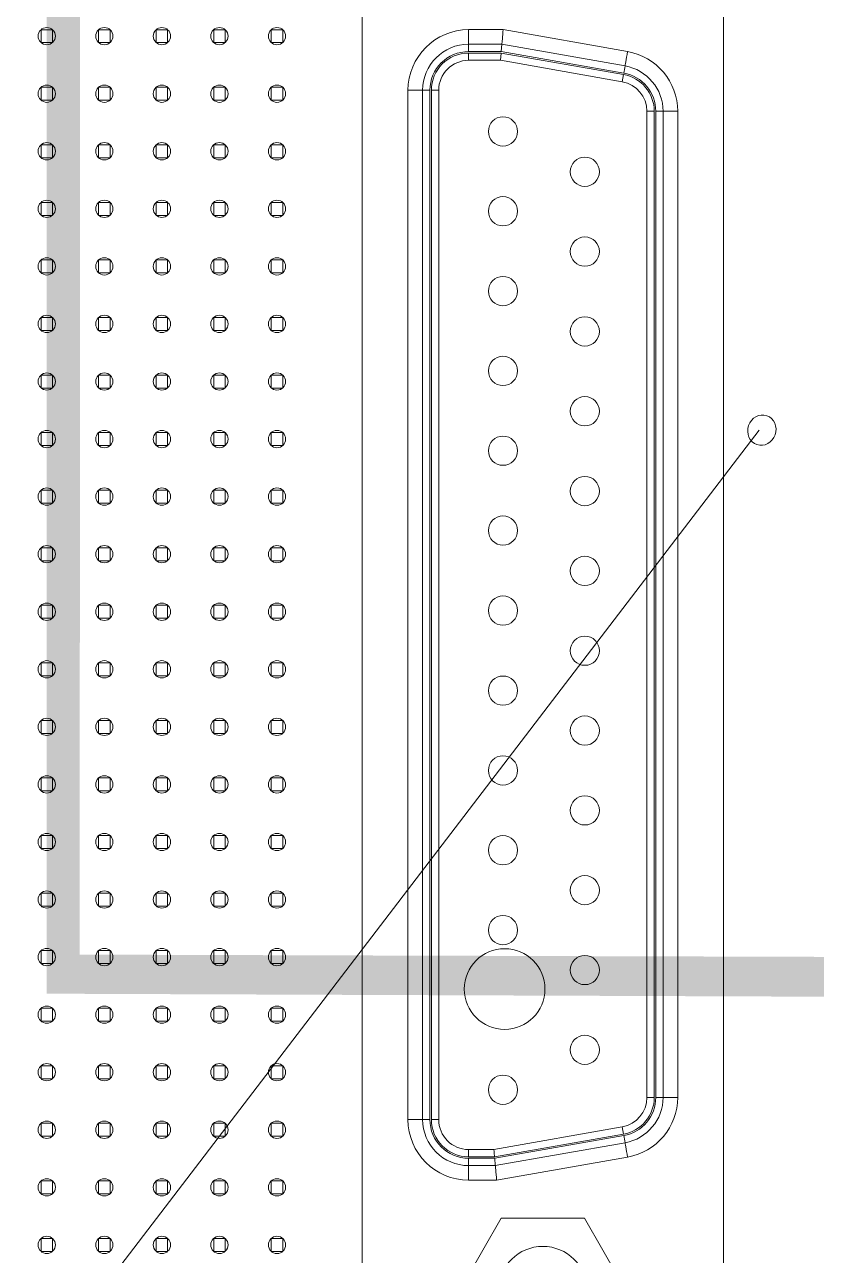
# Model space of a CAD drawing. Extents: x -194 to 239, y -574 to -265.
# Drawn here: x -129.41 to -120.65, y -442.5 to -428.89 of the extents above; entities that cross this region are included whole.
import ezdxf

# ---------------------------------------------------------------- set-up
doc = ezdxf.new("R2010")
doc.units = 0
doc.header["$LTSCALE"] = 0.5
doc.layers.get('0').update_dxf_attribs({"linetype": 'CONTINUOUS'})

msp = doc.modelspace()

# ---------------------------------------------------------------- hatches: boundary and pattern name
at = {"lineweight": 5}
msp.add_hatch(color=256, dxfattribs=at).paths.add_polyline_path([(-129.16358, -426.03865), (-128.79297, -426.03293), (-128.79986, -439.17268), (-81.5084, -439.31571), (-81.48563, -425.30479), (-80.89539, -425.55191), (-80.96045, -439.79189), (-129.1659, -439.60472)])

# ---------------------------------------------------------------- linework, layer by layer
at = {"color": 7, "linetype": 'Continuous', "lineweight": 5}
for p, q in [((-125.67446, -443.32815), (-125.67446, -427.46987)), ((-121.6816, -427.46987), (-121.6816, -443.32815)), ((-129.22723, -429.08912), (-129.22723, -428.94592)), ((-129.22723, -428.94592), (-129.09994, -428.94592)), ((-129.09994, -428.94592), (-129.09994, -429.08912)), ((-128.59079, -429.08912), (-128.59079, -428.94592)), ((-128.59079, -428.94592), (-128.4635, -428.94592)), ((-128.4635, -428.94592), (-128.4635, -429.08912)), ((-127.95436, -429.08912), (-127.95436, -428.94592)), ((-127.95436, -428.94592), (-127.82707, -428.94592)), ((-127.82707, -428.94592), (-127.82707, -429.08912)), ((-127.31792, -428.94592), (-127.19065, -428.94592)), ((-127.31792, -429.08912), (-127.31792, -428.94592)), ((-127.19065, -428.94592), (-127.19065, -429.08912)), ((-126.68149, -428.94592), (-126.5542, -428.94592)), ((-126.68149, -429.08912), (-126.68149, -428.94592)), ((-126.5542, -428.94592), (-126.5542, -429.08912)), ((-124.49842, -428.94497), (-124.11651, -428.94497)), ((-124.49842, -429.10662), (-124.49842, -428.94497)), ((-124.11651, -428.94497), (-122.74114, -429.18748)), ((-129.09994, -429.08912), (-129.22723, -429.08912)), ((-128.4635, -429.08912), (-128.59079, -429.08912)), ((-127.82707, -429.08912), (-127.95436, -429.08912)), ((-127.19065, -429.08912), (-127.31792, -429.08912)), ((-126.5542, -429.08912), (-126.68149, -429.08912)), ((-124.49842, -429.10662), (-124.49842, -429.18744)), ((-124.49842, -429.10662), (-124.13066, -429.10662)), ((-124.13774, -429.18744), (-124.49842, -429.18744)), ((-124.49842, -429.20362), (-124.49842, -429.28444)), ((-124.49842, -429.20362), (-124.13914, -429.20362)), ((-124.13914, -429.20362), (-124.14622, -429.28444)), ((-124.13914, -429.20362), (-122.78606, -429.44221)), ((-124.13774, -429.18744), (-124.13066, -429.10662)), ((-122.78325, -429.42628), (-124.13774, -429.18744)), ((-124.13066, -429.10662), (-122.76922, -429.34669)), ((-124.14622, -429.28444), (-124.49842, -429.28444)), ((-122.80009, -429.5218), (-124.14622, -429.28444)), ((-122.80009, -429.5218), (-122.78606, -429.44221)), ((-129.22723, -429.58236), (-129.09994, -429.58236)), ((-129.22723, -429.72554), (-129.22723, -429.58236)), ((-129.09994, -429.58236), (-129.09994, -429.72554)), ((-128.59079, -429.72554), (-128.59079, -429.58236)), ((-128.59079, -429.58236), (-128.4635, -429.58236)), ((-128.4635, -429.58236), (-128.4635, -429.72554)), ((-127.95436, -429.72554), (-127.95436, -429.58236)), ((-127.95436, -429.58236), (-127.82707, -429.58236)), ((-127.82707, -429.58236), (-127.82707, -429.72554)), ((-127.31792, -429.58236), (-127.19065, -429.58236)), ((-127.31792, -429.72554), (-127.31792, -429.58236)), ((-127.19065, -429.58236), (-127.19065, -429.72554)), ((-126.68149, -429.58236), (-126.5542, -429.58236)), ((-126.68149, -429.72554), (-126.68149, -429.58236)), ((-126.5542, -429.58236), (-126.5542, -429.72554)), ((-125.16929, -440.9963), (-125.16929, -429.61584)), ((-125.00763, -429.61584), (-125.16929, -429.61584)), ((-125.00763, -429.61584), (-124.92681, -429.61584)), ((-125.00763, -440.9963), (-125.00763, -429.61584)), ((-124.92681, -429.61584), (-124.92681, -440.9963)), ((-124.91065, -429.61584), (-124.82981, -429.61584)), ((-124.91065, -440.9963), (-124.91065, -429.61584)), ((-124.82981, -429.61584), (-124.82981, -440.9963)), ((-129.09994, -429.72554), (-129.22723, -429.72554)), ((-128.4635, -429.72554), (-128.59079, -429.72554)), ((-127.82707, -429.72554), (-127.95436, -429.72554)), ((-127.19065, -429.72554), (-127.31792, -429.72554)), ((-126.5542, -429.72554), (-126.68149, -429.72554)), ((-122.52625, -429.84817), (-122.44541, -429.84817)), ((-122.52625, -440.75115), (-122.52625, -429.84817)), ((-122.44541, -429.84817), (-122.44541, -440.75115)), ((-122.42925, -429.84817), (-122.34843, -429.84817)), ((-122.42925, -440.75115), (-122.42925, -429.84817)), ((-122.34843, -429.84817), (-122.18677, -429.84817)), ((-122.34843, -429.84817), (-122.34843, -440.75115)), ((-122.18677, -429.84817), (-122.18677, -440.75115)), ((-129.22723, -430.21879), (-129.09994, -430.21879)), ((-129.22723, -430.36199), (-129.22723, -430.21879)), ((-129.09994, -430.21879), (-129.09994, -430.36199)), ((-128.59079, -430.36199), (-128.59079, -430.21879)), ((-128.59079, -430.21879), (-128.4635, -430.21879)), ((-128.4635, -430.21879), (-128.4635, -430.36199)), ((-127.95436, -430.21879), (-127.82707, -430.21879)), ((-127.95436, -430.36199), (-127.95436, -430.21879)), ((-127.82707, -430.21879), (-127.82707, -430.36199)), ((-127.31792, -430.36199), (-127.31792, -430.21879)), ((-127.31792, -430.21879), (-127.19065, -430.21879)), ((-127.19065, -430.21879), (-127.19065, -430.36199)), ((-126.68149, -430.21879), (-126.5542, -430.21879)), ((-126.68149, -430.36199), (-126.68149, -430.21879)), ((-126.5542, -430.21879), (-126.5542, -430.36199)), ((-129.09994, -430.36199), (-129.22723, -430.36199)), ((-128.4635, -430.36199), (-128.59079, -430.36199)), ((-127.82707, -430.36199), (-127.95436, -430.36199)), ((-127.19065, -430.36199), (-127.31792, -430.36199)), ((-126.5542, -430.36199), (-126.68149, -430.36199)), ((-129.22723, -430.85523), (-129.09994, -430.85523)), ((-129.22723, -430.99842), (-129.22723, -430.85523)), ((-129.09994, -430.85523), (-129.09994, -430.99842)), ((-128.59079, -430.85523), (-128.4635, -430.85523)), ((-128.59079, -430.99842), (-128.59079, -430.85523)), ((-128.4635, -430.85523), (-128.4635, -430.99842)), ((-127.95436, -430.85523), (-127.82707, -430.85523)), ((-127.95436, -430.99842), (-127.95436, -430.85523)), ((-127.82707, -430.85523), (-127.82707, -430.99842)), ((-127.31792, -430.85523), (-127.19065, -430.85523)), ((-127.31792, -430.99842), (-127.31792, -430.85523)), ((-127.19065, -430.85523), (-127.19065, -430.99842)), ((-126.68149, -430.85523), (-126.5542, -430.85523)), ((-126.68149, -430.99842), (-126.68149, -430.85523)), ((-126.5542, -430.85523), (-126.5542, -430.99842)), ((-129.09994, -430.99842), (-129.22723, -430.99842)), ((-128.4635, -430.99842), (-128.59079, -430.99842)), ((-127.82707, -430.99842), (-127.95436, -430.99842)), ((-127.19065, -430.99842), (-127.31792, -430.99842)), ((-126.5542, -430.99842), (-126.68149, -430.99842)), ((-129.22723, -431.49166), (-129.09994, -431.49166)), ((-129.22723, -431.63486), (-129.22723, -431.49166)), ((-129.09994, -431.49166), (-129.09994, -431.63486)), ((-128.59079, -431.63486), (-128.59079, -431.49166)), ((-128.59079, -431.49166), (-128.4635, -431.49166)), ((-128.4635, -431.49166), (-128.4635, -431.63486)), ((-127.95436, -431.63486), (-127.95436, -431.49166)), ((-127.95436, -431.49166), (-127.82707, -431.49166)), ((-127.82707, -431.49166), (-127.82707, -431.63486)), ((-127.31792, -431.49166), (-127.19065, -431.49166)), ((-127.31792, -431.63486), (-127.31792, -431.49166)), ((-127.19065, -431.49166), (-127.19065, -431.63486)), ((-126.68149, -431.63486), (-126.68149, -431.49166)), ((-126.68149, -431.49166), (-126.5542, -431.49166)), ((-126.5542, -431.49166), (-126.5542, -431.63486)), ((-129.09994, -431.63486), (-129.22723, -431.63486)), ((-128.4635, -431.63486), (-128.59079, -431.63486)), ((-127.82707, -431.63486), (-127.95436, -431.63486)), ((-127.19065, -431.63486), (-127.31792, -431.63486)), ((-126.5542, -431.63486), (-126.68149, -431.63486)), ((-129.22723, -432.12808), (-129.09994, -432.12808)), ((-129.22723, -432.27129), (-129.22723, -432.12808)), ((-129.09994, -432.12808), (-129.09994, -432.27129)), ((-128.59079, -432.12808), (-128.4635, -432.12808)), ((-128.59079, -432.27129), (-128.59079, -432.12808)), ((-128.4635, -432.12808), (-128.4635, -432.27129)), ((-127.95436, -432.27129), (-127.95436, -432.12808)), ((-127.95436, -432.12808), (-127.82707, -432.12808)), ((-127.82707, -432.12808), (-127.82707, -432.27129)), ((-127.31792, -432.12808), (-127.19065, -432.12808)), ((-127.31792, -432.27129), (-127.31792, -432.12808)), ((-127.19065, -432.12808), (-127.19065, -432.27129)), ((-126.68149, -432.27129), (-126.68149, -432.12808)), ((-126.68149, -432.12808), (-126.5542, -432.12808)), ((-126.5542, -432.12808), (-126.5542, -432.27129)), ((-129.09994, -432.27129), (-129.22723, -432.27129)), ((-128.4635, -432.27129), (-128.59079, -432.27129)), ((-127.82707, -432.27129), (-127.95436, -432.27129)), ((-127.19065, -432.27129), (-127.31792, -432.27129)), ((-126.5542, -432.27129), (-126.68149, -432.27129)), ((-129.22723, -432.76453), (-129.09994, -432.76453)), ((-129.22723, -432.90773), (-129.22723, -432.76453)), ((-129.09994, -432.76453), (-129.09994, -432.90773)), ((-128.59079, -432.76453), (-128.4635, -432.76453)), ((-128.59079, -432.90773), (-128.59079, -432.76453)), ((-128.4635, -432.76453), (-128.4635, -432.90773)), ((-127.95436, -432.76453), (-127.82707, -432.76453)), ((-127.95436, -432.90773), (-127.95436, -432.76453)), ((-127.82707, -432.76453), (-127.82707, -432.90773)), ((-127.31792, -432.76453), (-127.19065, -432.76453)), ((-127.31792, -432.90773), (-127.31792, -432.76453)), ((-127.19065, -432.76453), (-127.19065, -432.90773)), ((-126.68149, -432.76453), (-126.5542, -432.76453)), ((-126.68149, -432.90773), (-126.68149, -432.76453)), ((-126.5542, -432.76453), (-126.5542, -432.90773)), ((-129.09994, -432.90773), (-129.22723, -432.90773)), ((-128.4635, -432.90773), (-128.59079, -432.90773)), ((-127.82707, -432.90773), (-127.95436, -432.90773)), ((-127.19065, -432.90773), (-127.31792, -432.90773)), ((-126.5542, -432.90773), (-126.68149, -432.90773)), ((-129.22723, -433.40095), (-129.09994, -433.40095)), ((-129.22723, -433.54416), (-129.22723, -433.40095)), ((-129.09994, -433.40095), (-129.09994, -433.54416)), ((-128.59079, -433.54416), (-128.59079, -433.40095)), ((-128.59079, -433.40095), (-128.4635, -433.40095)), ((-128.4635, -433.40095), (-128.4635, -433.54416)), ((-127.95436, -433.40095), (-127.82707, -433.40095)), ((-127.95436, -433.54416), (-127.95436, -433.40095)), ((-127.82707, -433.40095), (-127.82707, -433.54416)), ((-127.31792, -433.40095), (-127.19065, -433.40095)), ((-127.31792, -433.54416), (-127.31792, -433.40095)), ((-127.19065, -433.40095), (-127.19065, -433.54416)), ((-126.68149, -433.40095), (-126.5542, -433.40095)), ((-126.68149, -433.54416), (-126.68149, -433.40095)), ((-126.5542, -433.40095), (-126.5542, -433.54416)), ((-129.09994, -433.54416), (-129.22723, -433.54416)), ((-128.4635, -433.54416), (-128.59079, -433.54416)), ((-127.82707, -433.54416), (-127.95436, -433.54416)), ((-127.19065, -433.54416), (-127.31792, -433.54416)), ((-126.5542, -433.54416), (-126.68149, -433.54416)), ((-129.22723, -434.0374), (-129.09994, -434.0374)), ((-129.22723, -434.18058), (-129.22723, -434.0374)), ((-129.09994, -434.0374), (-129.09994, -434.18058)), ((-128.59079, -434.18058), (-128.59079, -434.0374)), ((-128.59079, -434.0374), (-128.4635, -434.0374)), ((-128.4635, -434.0374), (-128.4635, -434.18058)), ((-127.95436, -434.0374), (-127.82707, -434.0374)), ((-127.95436, -434.18058), (-127.95436, -434.0374)), ((-127.82707, -434.0374), (-127.82707, -434.18058)), ((-127.31792, -434.0374), (-127.19065, -434.0374)), ((-127.31792, -434.18058), (-127.31792, -434.0374)), ((-127.19065, -434.0374), (-127.19065, -434.18058)), ((-126.68149, -434.0374), (-126.5542, -434.0374)), ((-126.68149, -434.18058), (-126.68149, -434.0374)), ((-126.5542, -434.0374), (-126.5542, -434.18058)), ((-129.09994, -434.18058), (-129.22723, -434.18058)), ((-128.4635, -434.18058), (-128.59079, -434.18058)), ((-127.82707, -434.18058), (-127.95436, -434.18058)), ((-127.19065, -434.18058), (-127.31792, -434.18058)), ((-126.5542, -434.18058), (-126.68149, -434.18058)), ((-129.22723, -434.81703), (-129.22723, -434.67383)), ((-129.22723, -434.67383), (-129.09994, -434.67383)), ((-129.09994, -434.67383), (-129.09994, -434.81703)), ((-128.59079, -434.81703), (-128.59079, -434.67383)), ((-128.59079, -434.67383), (-128.4635, -434.67383)), ((-128.4635, -434.67383), (-128.4635, -434.81703)), ((-127.95436, -434.67383), (-127.82707, -434.67383)), ((-127.95436, -434.81703), (-127.95436, -434.67383)), ((-127.82707, -434.67383), (-127.82707, -434.81703)), ((-127.31792, -434.81703), (-127.31792, -434.67383)), ((-127.31792, -434.67383), (-127.19065, -434.67383)), ((-127.19065, -434.67383), (-127.19065, -434.81703)), ((-126.68149, -434.67383), (-126.5542, -434.67383)), ((-126.68149, -434.81703), (-126.68149, -434.67383)), ((-126.5542, -434.67383), (-126.5542, -434.81703)), ((-129.09994, -434.81703), (-129.22723, -434.81703)), ((-128.4635, -434.81703), (-128.59079, -434.81703)), ((-127.82707, -434.81703), (-127.95436, -434.81703)), ((-127.19065, -434.81703), (-127.31792, -434.81703)), ((-126.5542, -434.81703), (-126.68149, -434.81703)), ((-129.22723, -435.31027), (-129.09994, -435.31027)), ((-129.22723, -435.45345), (-129.22723, -435.31027)), ((-129.09994, -435.31027), (-129.09994, -435.45345)), ((-128.59079, -435.31027), (-128.4635, -435.31027)), ((-128.59079, -435.45345), (-128.59079, -435.31027)), ((-128.4635, -435.31027), (-128.4635, -435.45345)), ((-127.95436, -435.31027), (-127.82707, -435.31027)), ((-127.95436, -435.45345), (-127.95436, -435.31027)), ((-127.82707, -435.31027), (-127.82707, -435.45345)), ((-127.31792, -435.31027), (-127.19065, -435.31027)), ((-127.31792, -435.45345), (-127.31792, -435.31027)), ((-127.19065, -435.31027), (-127.19065, -435.45345)), ((-126.68149, -435.31027), (-126.5542, -435.31027)), ((-126.68149, -435.45345), (-126.68149, -435.31027)), ((-126.5542, -435.31027), (-126.5542, -435.45345)), ((-129.09994, -435.45345), (-129.22723, -435.45345)), ((-128.4635, -435.45345), (-128.59079, -435.45345)), ((-127.82707, -435.45345), (-127.95436, -435.45345)), ((-127.19065, -435.45345), (-127.31792, -435.45345)), ((-126.5542, -435.45345), (-126.68149, -435.45345)), ((-129.22723, -435.9467), (-129.09994, -435.9467)), ((-129.22723, -436.0899), (-129.22723, -435.9467)), ((-129.09994, -435.9467), (-129.09994, -436.0899)), ((-128.59079, -435.9467), (-128.4635, -435.9467)), ((-128.59079, -436.0899), (-128.59079, -435.9467)), ((-128.4635, -435.9467), (-128.4635, -436.0899)), ((-127.95436, -435.9467), (-127.82707, -435.9467)), ((-127.95436, -436.0899), (-127.95436, -435.9467)), ((-127.82707, -435.9467), (-127.82707, -436.0899)), ((-127.31792, -435.9467), (-127.19065, -435.9467)), ((-127.31792, -436.0899), (-127.31792, -435.9467)), ((-127.19065, -435.9467), (-127.19065, -436.0899)), ((-126.68149, -435.9467), (-126.5542, -435.9467)), ((-126.68149, -436.0899), (-126.68149, -435.9467)), ((-126.5542, -435.9467), (-126.5542, -436.0899)), ((-129.09994, -436.0899), (-129.22723, -436.0899)), ((-128.4635, -436.0899), (-128.59079, -436.0899)), ((-127.82707, -436.0899), (-127.95436, -436.0899)), ((-127.19065, -436.0899), (-127.31792, -436.0899)), ((-126.5542, -436.0899), (-126.68149, -436.0899)), ((-129.22723, -436.58312), (-129.09994, -436.58312)), ((-129.22723, -436.72633), (-129.22723, -436.58312)), ((-129.09994, -436.58312), (-129.09994, -436.72633)), ((-128.59079, -436.72633), (-128.59079, -436.58312)), ((-128.59079, -436.58312), (-128.4635, -436.58312)), ((-128.4635, -436.58312), (-128.4635, -436.72633)), ((-127.95436, -436.72633), (-127.95436, -436.58312)), ((-127.95436, -436.58312), (-127.82707, -436.58312)), ((-127.82707, -436.58312), (-127.82707, -436.72633)), ((-127.31792, -436.58312), (-127.19065, -436.58312)), ((-127.31792, -436.72633), (-127.31792, -436.58312)), ((-127.19065, -436.58312), (-127.19065, -436.72633)), ((-126.68149, -436.58312), (-126.5542, -436.58312)), ((-126.68149, -436.72633), (-126.68149, -436.58312)), ((-126.5542, -436.58312), (-126.5542, -436.72633)), ((-129.09994, -436.72633), (-129.22723, -436.72633)), ((-128.4635, -436.72633), (-128.59079, -436.72633)), ((-127.82707, -436.72633), (-127.95436, -436.72633)), ((-127.19065, -436.72633), (-127.31792, -436.72633)), ((-126.5542, -436.72633), (-126.68149, -436.72633)), ((-129.22723, -437.21957), (-129.09994, -437.21957)), ((-129.22723, -437.36277), (-129.22723, -437.21957)), ((-129.09994, -437.21957), (-129.09994, -437.36277)), ((-128.59079, -437.36277), (-128.59079, -437.21957)), ((-128.59079, -437.21957), (-128.4635, -437.21957)), ((-128.4635, -437.21957), (-128.4635, -437.36277)), ((-127.95436, -437.36277), (-127.95436, -437.21957)), ((-127.95436, -437.21957), (-127.82707, -437.21957)), ((-127.82707, -437.21957), (-127.82707, -437.36277)), ((-127.31792, -437.21957), (-127.19065, -437.21957)), ((-127.31792, -437.36277), (-127.31792, -437.21957)), ((-127.19065, -437.21957), (-127.19065, -437.36277)), ((-126.68149, -437.21957), (-126.5542, -437.21957)), ((-126.68149, -437.36277), (-126.68149, -437.21957)), ((-126.5542, -437.21957), (-126.5542, -437.36277)), ((-129.09994, -437.36277), (-129.22723, -437.36277)), ((-128.4635, -437.36277), (-128.59079, -437.36277)), ((-127.82707, -437.36277), (-127.95436, -437.36277)), ((-127.19065, -437.36277), (-127.31792, -437.36277)), ((-126.5542, -437.36277), (-126.68149, -437.36277)), ((-129.22723, -437.85599), (-129.09994, -437.85599)), ((-129.22723, -437.9992), (-129.22723, -437.85599)), ((-129.09994, -437.85599), (-129.09994, -437.9992)), ((-128.59079, -437.85599), (-128.4635, -437.85599)), ((-128.59079, -437.9992), (-128.59079, -437.85599)), ((-128.4635, -437.85599), (-128.4635, -437.9992)), ((-127.95436, -437.85599), (-127.82707, -437.85599)), ((-127.95436, -437.9992), (-127.95436, -437.85599)), ((-127.82707, -437.85599), (-127.82707, -437.9992)), ((-127.31792, -437.9992), (-127.31792, -437.85599)), ((-127.31792, -437.85599), (-127.19065, -437.85599)), ((-127.19065, -437.85599), (-127.19065, -437.9992)), ((-126.68149, -437.85599), (-126.5542, -437.85599)), ((-126.68149, -437.9992), (-126.68149, -437.85599)), ((-126.5542, -437.85599), (-126.5542, -437.9992)), ((-129.09994, -437.9992), (-129.22723, -437.9992)), ((-128.4635, -437.9992), (-128.59079, -437.9992)), ((-127.82707, -437.9992), (-127.95436, -437.9992)), ((-127.19065, -437.9992), (-127.31792, -437.9992)), ((-126.5542, -437.9992), (-126.68149, -437.9992)), ((-129.22723, -438.49244), (-129.09994, -438.49244)), ((-129.22723, -438.63564), (-129.22723, -438.49244)), ((-129.09994, -438.49244), (-129.09994, -438.63564)), ((-128.59079, -438.49244), (-128.4635, -438.49244)), ((-128.59079, -438.63564), (-128.59079, -438.49244)), ((-128.4635, -438.49244), (-128.4635, -438.63564)), ((-127.95436, -438.49244), (-127.82707, -438.49244)), ((-127.95436, -438.63564), (-127.95436, -438.49244)), ((-127.82707, -438.49244), (-127.82707, -438.63564)), ((-127.31792, -438.63564), (-127.31792, -438.49244)), ((-127.31792, -438.49244), (-127.19065, -438.49244)), ((-127.19065, -438.49244), (-127.19065, -438.63564)), ((-126.68149, -438.63564), (-126.68149, -438.49244)), ((-126.68149, -438.49244), (-126.5542, -438.49244)), ((-126.5542, -438.49244), (-126.5542, -438.63564)), ((-129.09994, -438.63564), (-129.22723, -438.63564)), ((-128.4635, -438.63564), (-128.59079, -438.63564)), ((-127.82707, -438.63564), (-127.95436, -438.63564)), ((-127.19065, -438.63564), (-127.31792, -438.63564)), ((-126.5542, -438.63564), (-126.68149, -438.63564)), ((-129.22723, -439.27207), (-129.22723, -439.12886)), ((-129.22723, -439.12886), (-129.09994, -439.12886)), ((-129.09994, -439.12886), (-129.09994, -439.27207)), ((-128.59079, -439.12886), (-128.4635, -439.12886)), ((-128.59079, -439.27207), (-128.59079, -439.12886)), ((-128.4635, -439.12886), (-128.4635, -439.27207)), ((-127.95436, -439.12886), (-127.82707, -439.12886)), ((-127.95436, -439.27207), (-127.95436, -439.12886)), ((-127.82707, -439.12886), (-127.82707, -439.27207)), ((-127.31792, -439.12886), (-127.19065, -439.12886)), ((-127.31792, -439.27207), (-127.31792, -439.12886)), ((-127.19065, -439.12886), (-127.19065, -439.27207)), ((-126.68149, -439.27207), (-126.68149, -439.12886)), ((-126.68149, -439.12886), (-126.5542, -439.12886)), ((-126.5542, -439.12886), (-126.5542, -439.27207)), ((-129.09994, -439.27207), (-129.22723, -439.27207)), ((-128.4635, -439.27207), (-128.59079, -439.27207)), ((-127.82707, -439.27207), (-127.95436, -439.27207)), ((-127.19065, -439.27207), (-127.31792, -439.27207)), ((-126.5542, -439.27207), (-126.68149, -439.27207)), ((-129.22723, -439.76531), (-129.09994, -439.76531)), ((-129.22723, -439.90849), (-129.22723, -439.76531)), ((-129.09994, -439.76531), (-129.09994, -439.90849)), ((-128.59079, -439.90849), (-128.59079, -439.76531)), ((-128.59079, -439.76531), (-128.4635, -439.76531)), ((-128.4635, -439.76531), (-128.4635, -439.90849)), ((-127.95436, -439.76531), (-127.82707, -439.76531)), ((-127.95436, -439.90849), (-127.95436, -439.76531)), ((-127.82707, -439.76531), (-127.82707, -439.90849)), ((-127.31792, -439.90849), (-127.31792, -439.76531)), ((-127.31792, -439.76531), (-127.19065, -439.76531)), ((-127.19065, -439.76531), (-127.19065, -439.90849)), ((-126.68149, -439.76531), (-126.5542, -439.76531)), ((-126.68149, -439.90849), (-126.68149, -439.76531)), ((-126.5542, -439.76531), (-126.5542, -439.90849)), ((-129.09994, -439.90849), (-129.22723, -439.90849)), ((-128.4635, -439.90849), (-128.59079, -439.90849)), ((-127.82707, -439.90849), (-127.95436, -439.90849)), ((-127.19065, -439.90849), (-127.31792, -439.90849)), ((-126.5542, -439.90849), (-126.68149, -439.90849)), ((-129.22723, -440.54494), (-129.22723, -440.40174)), ((-129.22723, -440.40174), (-129.09994, -440.40174)), ((-129.09994, -440.40174), (-129.09994, -440.54494)), ((-128.59079, -440.54494), (-128.59079, -440.40174)), ((-128.59079, -440.40174), (-128.4635, -440.40174)), ((-128.4635, -440.40174), (-128.4635, -440.54494)), ((-127.95436, -440.40174), (-127.82707, -440.40174)), ((-127.95436, -440.54494), (-127.95436, -440.40174)), ((-127.82707, -440.40174), (-127.82707, -440.54494)), ((-127.31792, -440.40174), (-127.19065, -440.40174)), ((-127.31792, -440.54494), (-127.31792, -440.40174)), ((-127.19065, -440.40174), (-127.19065, -440.54494)), ((-126.68149, -440.40174), (-126.5542, -440.40174)), ((-126.68149, -440.54494), (-126.68149, -440.40174)), ((-126.5542, -440.40174), (-126.5542, -440.54494)), ((-129.09994, -440.54494), (-129.22723, -440.54494)), ((-128.4635, -440.54494), (-128.59079, -440.54494)), ((-127.82707, -440.54494), (-127.95436, -440.54494)), ((-127.19065, -440.54494), (-127.31792, -440.54494)), ((-126.5542, -440.54494), (-126.68149, -440.54494)), ((-122.52625, -440.75115), (-122.44541, -440.75115)), ((-122.42925, -440.75115), (-122.34843, -440.75115)), ((-122.18677, -440.75115), (-122.34843, -440.75115)), ((-129.22723, -441.18136), (-129.22723, -441.03818)), ((-129.22723, -441.03818), (-129.09994, -441.03818)), ((-129.09994, -441.03818), (-129.09994, -441.18136)), ((-128.59079, -441.18136), (-128.59079, -441.03818)), ((-128.59079, -441.03818), (-128.4635, -441.03818)), ((-128.4635, -441.03818), (-128.4635, -441.18136)), ((-127.95436, -441.03818), (-127.82707, -441.03818)), ((-127.95436, -441.18136), (-127.95436, -441.03818)), ((-127.82707, -441.03818), (-127.82707, -441.18136)), ((-127.31792, -441.18136), (-127.31792, -441.03818)), ((-127.31792, -441.03818), (-127.19065, -441.03818)), ((-127.19065, -441.03818), (-127.19065, -441.18136)), ((-126.68149, -441.18136), (-126.68149, -441.03818)), ((-126.68149, -441.03818), (-126.5542, -441.03818)), ((-126.5542, -441.03818), (-126.5542, -441.18136)), ((-125.16929, -440.9963), (-125.00763, -440.9963)), ((-125.00763, -440.9963), (-124.92681, -440.9963)), ((-124.91065, -440.9963), (-124.82981, -440.9963)), ((-129.09994, -441.18136), (-129.22723, -441.18136)), ((-128.4635, -441.18136), (-128.59079, -441.18136)), ((-127.82707, -441.18136), (-127.95436, -441.18136)), ((-127.19065, -441.18136), (-127.31792, -441.18136)), ((-126.5542, -441.18136), (-126.68149, -441.18136)), ((-124.21896, -441.3277), (-122.80009, -441.0775)), ((-122.78606, -441.15711), (-124.2119, -441.40852)), ((-124.21048, -441.42468), (-122.78325, -441.17302)), ((-122.78606, -441.15711), (-122.80009, -441.0775)), ((-124.49842, -441.40852), (-124.49842, -441.3277)), ((-124.49842, -441.3277), (-124.21896, -441.3277)), ((-122.76922, -441.25262), (-124.2034, -441.50551)), ((-124.2119, -441.40852), (-124.49842, -441.40852)), ((-124.49842, -441.50551), (-124.49842, -441.42468)), ((-124.49842, -441.42468), (-124.21048, -441.42468)), ((-122.74114, -441.41182), (-124.18925, -441.66715)), ((-124.49842, -441.66715), (-124.49842, -441.50551)), ((-124.2034, -441.50551), (-124.49842, -441.50551)), ((-129.22723, -441.81781), (-129.22723, -441.67461)), ((-129.22723, -441.67461), (-129.09994, -441.67461)), ((-129.09994, -441.67461), (-129.09994, -441.81781)), ((-128.59079, -441.67461), (-128.4635, -441.67461)), ((-128.59079, -441.81781), (-128.59079, -441.67461)), ((-128.4635, -441.67461), (-128.4635, -441.81781)), ((-127.95436, -441.67461), (-127.82707, -441.67461)), ((-127.95436, -441.81781), (-127.95436, -441.67461)), ((-127.82707, -441.67461), (-127.82707, -441.81781)), ((-127.31792, -441.67461), (-127.19065, -441.67461)), ((-127.31792, -441.81781), (-127.31792, -441.67461)), ((-127.19065, -441.67461), (-127.19065, -441.81781)), ((-126.68149, -441.81781), (-126.68149, -441.67461)), ((-126.68149, -441.67461), (-126.5542, -441.67461)), ((-126.5542, -441.67461), (-126.5542, -441.81781)), ((-124.18925, -441.66715), (-124.49842, -441.66715)), ((-129.09994, -441.81781), (-129.22723, -441.81781)), ((-128.4635, -441.81781), (-128.59079, -441.81781)), ((-127.82707, -441.81781), (-127.95436, -441.81781)), ((-127.19065, -441.81781), (-127.31792, -441.81781)), ((-126.5542, -441.81781), (-126.68149, -441.81781)), ((-124.13734, -442.08807), (-124.59665, -442.88362)), ((-123.21872, -442.08807), (-124.13734, -442.08807)), ((-122.75941, -442.88362), (-123.21872, -442.08807)), ((-129.22723, -442.45424), (-129.22723, -442.31103)), ((-129.22723, -442.31103), (-129.09994, -442.31103)), ((-129.09994, -442.31103), (-129.09994, -442.45424)), ((-128.59079, -442.31103), (-128.4635, -442.31103)), ((-128.59079, -442.45424), (-128.59079, -442.31103)), ((-128.4635, -442.31103), (-128.4635, -442.45424)), ((-127.95436, -442.31103), (-127.82707, -442.31103)), ((-127.95436, -442.45424), (-127.95436, -442.31103)), ((-127.82707, -442.31103), (-127.82707, -442.45424)), ((-127.31792, -442.45424), (-127.31792, -442.31103)), ((-127.31792, -442.31103), (-127.19065, -442.31103)), ((-127.19065, -442.31103), (-127.19065, -442.45424)), ((-126.68149, -442.31103), (-126.5542, -442.31103)), ((-126.68149, -442.45424), (-126.68149, -442.31103)), ((-126.5542, -442.31103), (-126.5542, -442.45424)), ((-129.09994, -442.45424), (-129.22723, -442.45424)), ((-128.4635, -442.45424), (-128.59079, -442.45424)), ((-127.82707, -442.45424), (-127.95436, -442.45424)), ((-127.19065, -442.45424), (-127.31792, -442.45424)), ((-126.5542, -442.45424), (-126.68149, -442.45424))]:
    msp.add_line(p, q, dxfattribs=at)
at = {"lineweight": 5}
msp.add_line((-121.28459, -433.37354), (-152.17916, -473.77128), dxfattribs=at)
at = {"color": 7, "linetype": 'Continuous', "lineweight": 5, "flags": 128}
for points in [[(-124.13066, -429.10662), (-124.13046, -429.10416), (-124.12981, -429.09688), (-124.12877, -429.08496), (-124.12735, -429.0688), (-124.12562, -429.04887), (-124.12359, -429.02579), (-124.12135, -429.00026), (-124.11898, -428.97304), (-124.11651, -428.94497)], [(-122.76922, -429.34669), (-122.76867, -429.34362), (-122.76707, -429.33457), (-122.76447, -429.31985), (-122.76098, -429.30005), (-122.75674, -429.27593), (-122.75188, -429.2484), (-122.74661, -429.21855), (-122.74114, -429.18748)], [(-124.2119, -441.40852), (-124.21327, -441.39275), (-124.21459, -441.37758), (-124.21583, -441.3636), (-124.21689, -441.35137), (-124.21778, -441.34131), (-124.21843, -441.33384), (-124.21882, -441.32923), (-124.21896, -441.3277)], [(-122.74114, -441.41182), (-122.74661, -441.38077), (-122.75188, -441.35089), (-122.75674, -441.32337), (-122.76098, -441.29925), (-122.76447, -441.27944), (-122.76707, -441.26474), (-122.76867, -441.25568), (-122.76922, -441.25262)], [(-124.21048, -441.42468), (-124.20909, -441.44046), (-124.20777, -441.45561), (-124.20655, -441.46959), (-124.20547, -441.48182), (-124.2046, -441.49188), (-124.20395, -441.49935), (-124.20354, -441.50396), (-124.2034, -441.50551)], [(-124.18925, -441.66715), (-124.19202, -441.63563), (-124.19468, -441.6053), (-124.19713, -441.57734), (-124.19927, -441.55286), (-124.20101, -441.53275), (-124.20232, -441.5178), (-124.20314, -441.50861), (-124.2034, -441.50551)]]:
    msp.add_lwpolyline(points, dxfattribs=at)
at = {"color": 7, "linetype": 'Continuous', "lineweight": 5}
for centre, radius in [((-129.16358, -429.01708), 0.09547), ((-128.52715, -429.01708), 0.09547), ((-127.89072, -429.01708), 0.09547), ((-127.25428, -429.01708), 0.09547), ((-126.61785, -429.01708), 0.09547), ((-129.16358, -429.65351), 0.09547), ((-128.52715, -429.65351), 0.09547), ((-127.89072, -429.65351), 0.09547), ((-127.25428, -429.65351), 0.09547), ((-126.61785, -429.65351), 0.09547), ((-124.11869, -430.07047), 0.16165), ((-129.16358, -430.28995), 0.09547), ((-128.52715, -430.28995), 0.09547), ((-127.89072, -430.28995), 0.09547), ((-127.25428, -430.28995), 0.09547), ((-126.61785, -430.28995), 0.09547), ((-123.21343, -430.51664), 0.16165), ((-129.16358, -430.92638), 0.09547), ((-128.52715, -430.92638), 0.09547), ((-127.89072, -430.92638), 0.09547), ((-127.25428, -430.92638), 0.09547), ((-126.61785, -430.92638), 0.09547), ((-124.11869, -430.95311), 0.16165), ((-123.21343, -431.39927), 0.16165), ((-129.16358, -431.56281), 0.09547), ((-128.52715, -431.56281), 0.09547), ((-127.89072, -431.56281), 0.09547), ((-127.25428, -431.56281), 0.09547), ((-126.61785, -431.56281), 0.09547), ((-124.11869, -431.83574), 0.16165), ((-129.16358, -432.19925), 0.09547), ((-128.52715, -432.19925), 0.09547), ((-127.89072, -432.19925), 0.09547), ((-127.25428, -432.19925), 0.09547), ((-126.61785, -432.19925), 0.09547), ((-123.21343, -432.28191), 0.16165), ((-124.11869, -432.71837), 0.16165), ((-129.16358, -432.83568), 0.09547), ((-128.52715, -432.83568), 0.09547), ((-127.89072, -432.83568), 0.09547), ((-127.25428, -432.83568), 0.09547), ((-126.61785, -432.83568), 0.09547), ((-123.21343, -433.16454), 0.16165), ((-129.16358, -433.47212), 0.09547), ((-128.52715, -433.47212), 0.09547), ((-127.89072, -433.47212), 0.09547), ((-127.25428, -433.47212), 0.09547), ((-126.61785, -433.47212), 0.09547), ((-124.11869, -433.601), 0.16165), ((-123.21343, -434.04717), 0.16165), ((-129.16358, -434.10855), 0.09547), ((-128.52715, -434.10855), 0.09547), ((-127.89072, -434.10855), 0.09547), ((-127.25428, -434.10855), 0.09547), ((-126.61785, -434.10855), 0.09547), ((-124.11869, -434.48364), 0.16165), ((-129.16358, -434.74498), 0.09547), ((-128.52715, -434.74498), 0.09547), ((-127.89072, -434.74498), 0.09547), ((-127.25428, -434.74498), 0.09547), ((-126.61785, -434.74498), 0.09547), ((-123.21343, -434.9298), 0.16165), ((-129.16358, -435.38142), 0.09547), ((-128.52715, -435.38142), 0.09547), ((-127.89072, -435.38142), 0.09547), ((-127.25428, -435.38142), 0.09547), ((-126.61785, -435.38142), 0.09547), ((-124.11869, -435.36869), 0.16165), ((-123.21343, -435.81243), 0.16165), ((-129.16358, -436.01785), 0.09547), ((-128.52715, -436.01785), 0.09547), ((-127.89072, -436.01785), 0.09547), ((-127.25428, -436.01785), 0.09547), ((-126.61785, -436.01785), 0.09547), ((-124.11869, -436.25375), 0.16165), ((-129.16358, -436.65429), 0.09547), ((-128.52715, -436.65429), 0.09547), ((-127.89072, -436.65429), 0.09547), ((-127.25428, -436.65429), 0.09547), ((-126.61785, -436.65429), 0.09547), ((-123.21343, -436.69507), 0.16165), ((-124.11869, -437.13638), 0.16165), ((-129.16358, -437.29072), 0.09547), ((-128.52715, -437.29072), 0.09547), ((-127.89072, -437.29072), 0.09547), ((-127.25428, -437.29072), 0.09547), ((-126.61785, -437.29072), 0.09547), ((-123.21343, -437.5777), 0.16165), ((-129.16358, -437.92716), 0.09547), ((-128.52715, -437.92716), 0.09547), ((-127.89072, -437.92716), 0.09547), ((-127.25428, -437.92716), 0.09547), ((-126.61785, -437.92716), 0.09547), ((-124.11869, -438.01902), 0.16165), ((-123.21343, -438.46033), 0.16165), ((-129.16358, -438.56359), 0.09547), ((-128.52715, -438.56359), 0.09547), ((-127.89072, -438.56359), 0.09547), ((-127.25428, -438.56359), 0.09547), ((-126.61785, -438.56359), 0.09547), ((-124.11869, -438.90165), 0.16165), ((-129.16358, -439.20002), 0.09547), ((-128.52715, -439.20002), 0.09547), ((-127.89072, -439.20002), 0.09547), ((-127.25428, -439.20002), 0.09547), ((-126.61785, -439.20002), 0.09547), ((-124.10075, -439.55369), 0.4455), ((-123.21343, -439.34296), 0.16165), ((-129.16358, -439.83646), 0.09547), ((-128.52715, -439.83646), 0.09547), ((-127.89072, -439.83646), 0.09547), ((-127.25428, -439.83646), 0.09547), ((-126.61785, -439.83646), 0.09547), ((-123.21343, -440.2256), 0.16165), ((-129.16358, -440.47289), 0.09547), ((-128.52715, -440.47289), 0.09547), ((-127.89072, -440.47289), 0.09547), ((-127.25428, -440.47289), 0.09547), ((-126.61785, -440.47289), 0.09547), ((-124.11869, -440.66691), 0.16165), ((-129.16358, -441.10933), 0.09547), ((-128.52715, -441.10933), 0.09547), ((-127.89072, -441.10933), 0.09547), ((-127.25428, -441.10933), 0.09547), ((-126.61785, -441.10933), 0.09547), ((-129.16358, -441.74576), 0.09547), ((-128.52715, -441.74576), 0.09547), ((-127.89072, -441.74576), 0.09547), ((-127.25428, -441.74576), 0.09547), ((-126.61785, -441.74576), 0.09547), ((-129.16358, -442.3822), 0.09547), ((-128.52715, -442.3822), 0.09547), ((-127.89072, -442.3822), 0.09547), ((-127.25428, -442.3822), 0.09547), ((-126.61785, -442.3822), 0.09547), ((-123.67803, -442.88361), 0.48496)]:
    msp.add_circle(centre, radius, dxfattribs=at)
for centre, radius, start, end in [((-124.49843, -429.61583), 0.67087, 90, 180), ((-124.49843, -429.61583), 0.50921, 90, 180), ((-124.49843, -429.61583), 0.42838, 90, 180), ((-124.49843, -429.61583), 0.41222, 90, 180), ((-122.85763, -429.84816), 0.67087, 0, 80), ((-124.49843, -429.61583), 0.33139, 90, 180), ((-95.81378, -434.14154), 27.37857, 169.913691, 170.082813), ((-122.85763, -429.84816), 0.50921, 0, 80), ((-122.85763, -429.84816), 0.41222, 0, 80), ((-122.85763, -429.84816), 0.42838, 0, 80), ((-122.85763, -429.84816), 0.33139, 0, 80), ((-122.85763, -440.75114), 0.33139, 280, 0), ((-122.85763, -440.75114), 0.41222, 280, 0), ((-122.85763, -440.75114), 0.42838, 280, 0), ((-122.85763, -440.75114), 0.50921, 280, 0), ((-122.85763, -440.75114), 0.67087, 280, 0), ((-124.49843, -440.9963), 0.67087, 180, 270), ((-124.49843, -440.9963), 0.50921, 180, 270), ((-124.49843, -440.9963), 0.42838, 180, 270), ((-124.49843, -440.9963), 0.41222, 180, 270), ((-124.49843, -440.9963), 0.33139, 180, 270), ((-66.91388, -431.36337), 56.72403, 189.958589, 190.040237)]:
    msp.add_arc(centre, radius, start, end, dxfattribs=at)
at = {"lineweight": 5}
msp.add_ellipse((-121.25619, -433.37372), major_axis=(-0.0545, -0.15991), ratio=0.91896511, dxfattribs=at)

doc.saveas('drawing.dxf')
